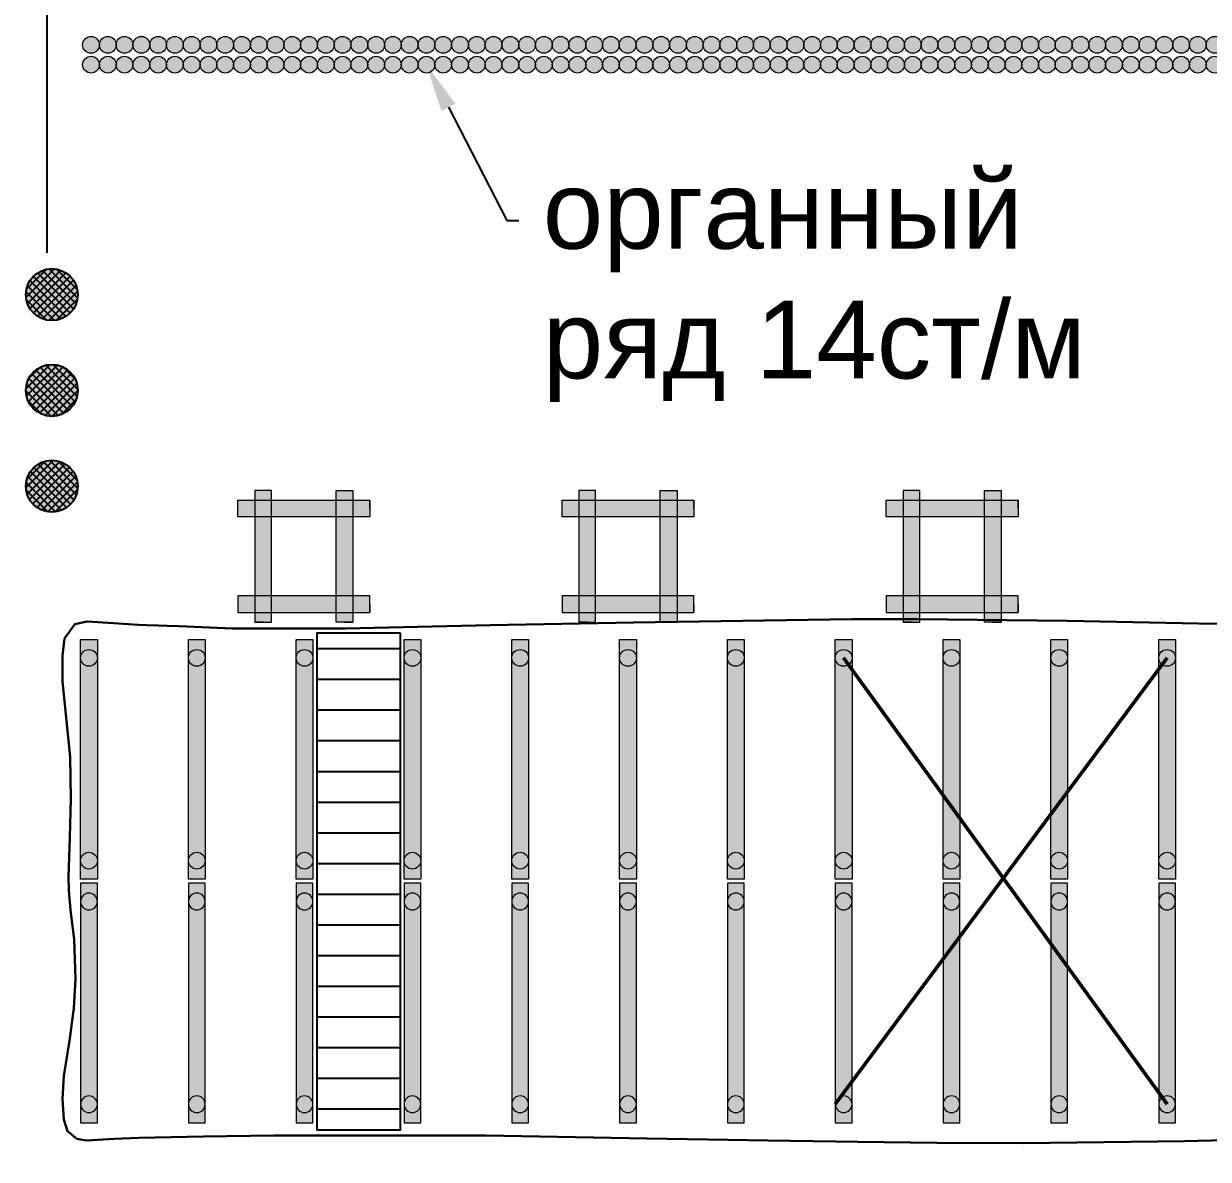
# Model space of a CAD drawing. Header units: inches. Extents: x 523 to 1492, y 69 to 539.
# Drawn here: x 611.62 to 631.4, y 452.55 to 471.51 of the extents above; entities that cross this region are included whole.
import ezdxf
from ezdxf import colors
from ezdxf.entities.mleader import LeaderData, LeaderLine
from ezdxf.math import Vec2, Vec3

# ---------------------------------------------------------------- set-up
doc = ezdxf.new("R2010")
doc.units = ezdxf.units.IN
doc.header["$MEASUREMENT"] = 0
doc.styles.get("Standard").update_dxf_attribs({"font": 'arial.ttf'})
doc.dimstyles.new('ISO-25', dxfattribs={"dimtxt": 2.5, "dimasz": 2.5, "dimexe": 1.25, "dimexo": 0, "dimtad": 1, "dimdec": 0, "dimtxsty": 'Standard', "dimcen": 2.5, "dimadec": 0, "dimazin": 0, "dimtfac": 1, "dimtdec": 0, "dimtmove": 0, "dimatfit": 3, "dimfxl": 0, "dimarcsym": 0})

# ---------------------------------------------------------------- blocks, each defined once
blk = doc.blocks.new('Ш.Б. - 2.0м')
at = {"linetype": 'ByBlock', "lineweight": 15}
blk.add_hatch(color=254, dxfattribs=at).paths.add_polyline_path([(1918.548, -1430.907), (1918.548, -1432.307), (1938.548, -1432.307), (1938.548, -1430.907)])
at = {"color": 7, "linetype": 'ByBlock', "lineweight": 15}
blk.add_lwpolyline([(1918.548, -1430.907), (1918.548, -1432.307), (1938.548, -1432.307), (1938.548, -1430.907), (1918.548, -1430.907)], dxfattribs=at)
blk = doc.blocks.new('S - 140')
at = {"linetype": 'ByBlock', "lineweight": 15}
h = blk.add_hatch(color=7, dxfattribs=at)
edge = h.paths.add_edge_path()
edge.add_arc((1417, -1396.7), 70, 0, 360)
at = {"color": 7, "linetype": 'ByBlock', "lineweight": 15}
blk.add_circle((1417, -1396.7), 70, dxfattribs=at)
blk = doc.blocks.new('Руд.стойка 0.14 - 1.1')
at = {"linetype": 'ByBlock', "lineweight": 15}
blk.add_hatch(color=252, dxfattribs=at).paths.add_polyline_path([(2005.719, -1382.257), (2007.119, -1382.257), (2007.119, -1393.257), (2005.719, -1393.257)])
at = {"color": 7, "linetype": 'ByBlock', "lineweight": 15}
for p, q in [((2006.419, -1393.257), (2007.119, -1393.257)), ((2007.119, -1393.257), (2006.419, -1393.257))]:
    blk.add_line(p, q, dxfattribs=at)
blk.add_lwpolyline([(2005.719, -1382.257), (2007.119, -1382.257), (2007.119, -1393.257), (2005.719, -1393.257), (2005.719, -1382.257)], dxfattribs=at)
blk = doc.blocks.new('Костер 1.1х1.1м')
at = {"color": 7, "linetype": 'ByBlock', "lineweight": 15, "rotation": 90}
blk.add_blockref('Руд.стойка 0.14 - 1.1', (575.592, -3401.368), dxfattribs=at)
at = {"color": 7, "linetype": 'ByBlock', "lineweight": 15, "xscale": -1}
blk.add_blockref('Руд.стойка 0.14 - 1.1', (3966.368, -11.192), dxfattribs=at)
at = {"color": 7, "linetype": 'ByBlock', "lineweight": 15}
blk.add_blockref('Руд.стойка 0.14 - 1.1', (-39.67, -11.192), dxfattribs=at)
at = {"color": 7, "linetype": 'ByBlock', "lineweight": 15, "xscale": -1, "rotation": 90}
blk.add_blockref('Руд.стойка 0.14 - 1.1', (575.592, 603.47), dxfattribs=at)
blk = doc.blocks.new('*D230')
at = {"color": 0, "linetype": 'ByBlock', "lineweight": -2}
for p, q in [((616.677, 475.487), (592.58, 475.487)), ((593.83, 266.987), (593.83, 473.987)), ((604.249, 265.487), (592.58, 265.487))]:
    blk.add_line(p, q, dxfattribs=at)
at = {"color": 0, "linetype": 'ByBlock'}
for points in [[(593.58, 473.987), (594.08, 473.987), (593.83, 475.487)], [(593.58, 266.987), (594.08, 266.987), (593.83, 265.487)]]:
    blk.add_solid(points, dxfattribs=at)
at = {"layer": 'Defpoints', "color": 0, "linetype": 'ByBlock'}
for p in [(593.83, 475.487), (616.677, 475.487), (604.249, 265.487)]:
    blk.add_point(p, dxfattribs=at)
at = {"color": 0, "linetype": 'ByBlock', "lineweight": 15, "insert": (592.866, 370.487), "char_height": 1.3, "attachment_point": 5, "rotation": 90}
blk.add_mtext('105м', dxfattribs=at)
blk = doc.blocks.new('*D271')
at = {"color": 0, "linetype": 'ByBlock', "lineweight": -2}
for p, q in [((612.01, 467.687), (612.01, 478.866)), ((624.01, 475.487), (624.01, 478.866)), ((613.51, 477.616), (622.51, 477.616))]:
    blk.add_line(p, q, dxfattribs=at)
at = {"color": 0, "linetype": 'ByBlock'}
for points in [[(613.51, 477.866), (613.51, 477.366), (612.01, 477.616)], [(622.51, 477.866), (622.51, 477.366), (624.01, 477.616)]]:
    blk.add_solid(points, dxfattribs=at)
at = {"layer": 'Defpoints', "color": 0, "linetype": 'ByBlock'}
for p in [(624.01, 477.616), (624.01, 475.487), (612.01, 467.687)]:
    blk.add_point(p, dxfattribs=at)
at = {"color": 0, "linetype": 'ByBlock', "lineweight": 15, "insert": (618.01, 478.593), "char_height": 1.3, "attachment_point": 5}
blk.add_mtext('не более 6м', dxfattribs=at)
blk = doc.blocks.new('ОКУ')
h = blk.add_hatch(color=254)
edge = h.paths.add_edge_path()
edge.add_arc((246.5, -1391.8), 216.7, 0, 360)
h = blk.add_hatch()
h.set_pattern_fill('ANSI37', color=256, scale=360, style=0)
edge = h.paths.add_edge_path()
edge.add_arc((246.5, -1391.8), 216.7, 0, 360)
blk.add_circle((246.5, -1391.8), 216.7)

msp = doc.modelspace()

# ---------------------------------------------------------------- hatches: boundary and pattern name
h = msp.add_hatch()
h.set_pattern_fill('ANSI31', color=256, scale=4.1, angle=315)
h.set_pattern_definition([(0, (1.79045, 166.90033), (2e-16, 0.5125), [])])
h.paths.add_polyline_path([(617.913, 461.334), (616.513, 461.334), (616.513, 453.041), (617.913, 453.041)])

# ---------------------------------------------------------------- linework, layer by layer
at = {"lineweight": 50}
msp.add_line((630.709, 460.92), (625.169, 453.466), dxfattribs=at)
at = {"color": 7, "linetype": 'ByBlock', "lineweight": 30}
msp.add_lwpolyline([(632.317, 461.479), (631.232, 461.495), (629.04, 461.537), (626.543, 461.568), (625.447, 461.566), (621.808, 461.514), (619.409, 461.465), (616.992, 461.414), (615.108, 461.414), (614.214, 461.448), (614.015, 461.454), (613.863, 461.459), (613.678, 461.466), (613.537, 461.473), (613.117, 461.5), (612.679, 461.526), (612.471, 461.484), (612.303, 461.242), (612.266, 460.958), (612.265, 460.528), (612.395, 459.266), (612.408, 458.565), (612.391, 457.923), (612.369, 457.271), (612.372, 457.037), (612.404, 456.715), (612.46, 456.216), (612.483, 455.558), (612.459, 455.069), (612.385, 454.528), (612.289, 453.939), (612.265, 453.556), (612.29, 453.21), (612.349, 453.018), (612.505, 452.889), (612.668, 452.86), (613.136, 452.886), (613.543, 452.908), (614.62, 452.93), (615.792, 452.944), (616.885, 452.944), (619.335, 452.944), (622.03, 452.896), (624.048, 452.86), (625.545, 452.837), (626.864, 452.822), (628.308, 452.819), (631.003, 452.852), (632.146, 452.875)], dxfattribs=at)
msp.add_lwpolyline([(617.913, 461.334), (616.513, 461.334), (616.513, 453.041), (617.913, 453.041), (617.913, 461.334)])
at = {"lineweight": 50}
msp.add_lwpolyline([(625.309, 460.92), (630.709, 453.466)], dxfattribs=at)

# ---------------------------------------------------------------- block references
at = {"color": 7, "linetype": 'ByBlock', "lineweight": 15}
for name, p, xscale, yscale, zscale in [('S - 140', (609.91, 473.952), 0.001999999999952706, 0.001999999999952706, 0.001999999999952706), ('S - 140', (610.19, 473.952), 0.001999999999952706, 0.001999999999952706, 0.001999999999952706), ('S - 140', (610.47, 473.952), 0.001999999999952706, 0.001999999999952706, 0.001999999999952706), ('S - 140', (610.75, 473.952), 0.001999999999952706, 0.001999999999952706, 0.001999999999952706), ('S - 140', (611.03, 473.952), 0.001999999999952706, 0.001999999999952706, 0.001999999999952706), ('S - 140', (611.31, 473.952), 0.001999999999952706, 0.001999999999952706, 0.001999999999952706), ('S - 140', (611.59, 473.952), 0.001999999999952706, 0.001999999999952706, 0.001999999999952706), ('S - 140', (611.87, 473.952), 0.001999999999952706, 0.001999999999952706, 0.001999999999952706), ('S - 140', (612.15, 473.952), 0.001999999999952706, 0.001999999999952706, 0.001999999999952706), ('S - 140', (612.43, 473.952), 0.001999999999952706, 0.001999999999952706, 0.001999999999952706), ('S - 140', (612.71, 473.952), 0.001999999999952706, 0.001999999999952706, 0.001999999999952706), ('S - 140', (612.99, 473.952), 0.001999999999952706, 0.001999999999952706, 0.001999999999952706), ('S - 140', (613.27, 473.952), 0.001999999999952706, 0.001999999999952706, 0.001999999999952706), ('S - 140', (613.55, 473.952), 0.001999999999952706, 0.001999999999952706, 0.001999999999952706), ('S - 140', (613.83, 473.952), 0.001999999999952706, 0.001999999999952706, 0.001999999999952706), ('S - 140', (614.11, 473.952), 0.001999999999952706, 0.001999999999952706, 0.001999999999952706), ('S - 140', (614.39, 473.952), 0.001999999999952706, 0.001999999999952706, 0.001999999999952706), ('S - 140', (614.67, 473.952), 0.001999999999952706, 0.001999999999952706, 0.001999999999952706), ('S - 140', (614.95, 473.952), 0.001999999999952706, 0.001999999999952706, 0.001999999999952706), ('S - 140', (615.23, 473.952), 0.001999999999952706, 0.001999999999952706, 0.001999999999952706), ('S - 140', (615.51, 473.952), 0.001999999999952706, 0.001999999999952706, 0.001999999999952706), ('S - 140', (615.79, 473.952), 0.001999999999952706, 0.001999999999952706, 0.001999999999952706), ('S - 140', (616.07, 473.952), 0.001999999999952706, 0.001999999999952706, 0.001999999999952706), ('S - 140', (616.35, 473.952), 0.001999999999952706, 0.001999999999952706, 0.001999999999952706), ('S - 140', (616.63, 473.952), 0.001999999999952706, 0.001999999999952706, 0.001999999999952706), ('S - 140', (616.91, 473.952), 0.001999999999952706, 0.001999999999952706, 0.001999999999952706), ('S - 140', (617.19, 473.952), 0.001999999999952706, 0.001999999999952706, 0.001999999999952706), ('S - 140', (617.47, 473.952), 0.001999999999952706, 0.001999999999952706, 0.001999999999952706), ('S - 140', (617.75, 473.952), 0.001999999999952706, 0.001999999999952706, 0.001999999999952706), ('S - 140', (618.03, 473.952), 0.001999999999952706, 0.001999999999952706, 0.001999999999952706), ('S - 140', (618.31, 473.952), 0.001999999999952706, 0.001999999999952706, 0.001999999999952706), ('S - 140', (618.59, 473.952), 0.001999999999952706, 0.001999999999952706, 0.001999999999952706), ('S - 140', (618.87, 473.952), 0.001999999999952706, 0.001999999999952706, 0.001999999999952706), ('S - 140', (619.15, 473.952), 0.001999999999952706, 0.001999999999952706, 0.001999999999952706), ('S - 140', (619.43, 473.952), 0.001999999999952706, 0.001999999999952706, 0.001999999999952706), ('S - 140', (619.71, 473.952), 0.001999999999952706, 0.001999999999952706, 0.001999999999952706), ('S - 140', (619.99, 473.952), 0.001999999999952706, 0.001999999999952706, 0.001999999999952706), ('S - 140', (620.27, 473.952), 0.001999999999952706, 0.001999999999952706, 0.001999999999952706), ('S - 140', (620.55, 473.952), 0.001999999999952706, 0.001999999999952706, 0.001999999999952706), ('S - 140', (620.83, 473.952), 0.001999999999952706, 0.001999999999952706, 0.001999999999952706), ('S - 140', (621.11, 473.952), 0.001999999999952706, 0.001999999999952706, 0.001999999999952706), ('S - 140', (621.39, 473.952), 0.001999999999952706, 0.001999999999952706, 0.001999999999952706), ('S - 140', (621.67, 473.952), 0.001999999999952706, 0.001999999999952706, 0.001999999999952706), ('S - 140', (621.95, 473.952), 0.001999999999952706, 0.001999999999952706, 0.001999999999952706), ('S - 140', (622.23, 473.952), 0.001999999999952706, 0.001999999999952706, 0.001999999999952706), ('S - 140', (622.51, 473.952), 0.001999999999952706, 0.001999999999952706, 0.001999999999952706), ('S - 140', (622.79, 473.952), 0.001999999999952706, 0.001999999999952706, 0.001999999999952706), ('S - 140', (623.07, 473.952), 0.001999999999952706, 0.001999999999952706, 0.001999999999952706), ('S - 140', (623.35, 473.952), 0.001999999999952706, 0.001999999999952706, 0.001999999999952706), ('S - 140', (623.63, 473.952), 0.001999999999952706, 0.001999999999952706, 0.001999999999952706), ('S - 140', (623.91, 473.952), 0.001999999999952706, 0.001999999999952706, 0.001999999999952706), ('S - 140', (624.19, 473.952), 0.001999999999952706, 0.001999999999952706, 0.001999999999952706), ('S - 140', (624.47, 473.952), 0.001999999999952706, 0.001999999999952706, 0.001999999999952706), ('S - 140', (624.75, 473.952), 0.001999999999952706, 0.001999999999952706, 0.001999999999952706), ('S - 140', (625.03, 473.952), 0.001999999999952706, 0.001999999999952706, 0.001999999999952706), ('S - 140', (625.31, 473.952), 0.001999999999952706, 0.001999999999952706, 0.001999999999952706), ('S - 140', (625.59, 473.952), 0.001999999999952706, 0.001999999999952706, 0.001999999999952706), ('S - 140', (625.87, 473.952), 0.001999999999952706, 0.001999999999952706, 0.001999999999952706), ('S - 140', (626.15, 473.952), 0.001999999999952706, 0.001999999999952706, 0.001999999999952706), ('S - 140', (626.43, 473.952), 0.001999999999952706, 0.001999999999952706, 0.001999999999952706), ('S - 140', (626.71, 473.952), 0.001999999999952706, 0.001999999999952706, 0.001999999999952706), ('S - 140', (626.99, 473.952), 0.001999999999952706, 0.001999999999952706, 0.001999999999952706), ('S - 140', (627.27, 473.952), 0.001999999999952706, 0.001999999999952706, 0.001999999999952706), ('S - 140', (627.55, 473.952), 0.001999999999952706, 0.001999999999952706, 0.001999999999952706), ('S - 140', (627.83, 473.952), 0.001999999999952706, 0.001999999999952706, 0.001999999999952706), ('S - 140', (628.11, 473.952), 0.001999999999952706, 0.001999999999952706, 0.001999999999952706), ('S - 140', (628.39, 473.952), 0.001999999999952706, 0.001999999999952706, 0.001999999999952706), ('S - 140', (628.67, 473.952), 0.001999999999952706, 0.001999999999952706, 0.001999999999952706), ('S - 140', (609.91, 473.62), 0.001999999999952706, 0.001999999999952706, 0.001999999999952706), ('S - 140', (610.19, 473.62), 0.001999999999952706, 0.001999999999952706, 0.001999999999952706), ('S - 140', (610.47, 473.62), 0.001999999999952706, 0.001999999999952706, 0.001999999999952706), ('S - 140', (610.75, 473.62), 0.001999999999952706, 0.001999999999952706, 0.001999999999952706), ('S - 140', (611.03, 473.62), 0.001999999999952706, 0.001999999999952706, 0.001999999999952706), ('S - 140', (611.31, 473.62), 0.001999999999952706, 0.001999999999952706, 0.001999999999952706), ('S - 140', (611.59, 473.62), 0.001999999999952706, 0.001999999999952706, 0.001999999999952706), ('S - 140', (611.87, 473.62), 0.001999999999952706, 0.001999999999952706, 0.001999999999952706), ('S - 140', (612.15, 473.62), 0.001999999999952706, 0.001999999999952706, 0.001999999999952706), ('S - 140', (612.43, 473.62), 0.001999999999952706, 0.001999999999952706, 0.001999999999952706), ('S - 140', (612.71, 473.62), 0.001999999999952706, 0.001999999999952706, 0.001999999999952706), ('S - 140', (612.99, 473.62), 0.001999999999952706, 0.001999999999952706, 0.001999999999952706), ('S - 140', (613.27, 473.62), 0.001999999999952706, 0.001999999999952706, 0.001999999999952706), ('S - 140', (613.55, 473.62), 0.001999999999952706, 0.001999999999952706, 0.001999999999952706), ('S - 140', (613.83, 473.62), 0.001999999999952706, 0.001999999999952706, 0.001999999999952706), ('S - 140', (614.11, 473.62), 0.001999999999952706, 0.001999999999952706, 0.001999999999952706), ('S - 140', (614.39, 473.62), 0.001999999999952706, 0.001999999999952706, 0.001999999999952706), ('S - 140', (614.67, 473.62), 0.001999999999952706, 0.001999999999952706, 0.001999999999952706), ('S - 140', (614.95, 473.62), 0.001999999999952706, 0.001999999999952706, 0.001999999999952706), ('S - 140', (615.23, 473.62), 0.001999999999952706, 0.001999999999952706, 0.001999999999952706), ('S - 140', (615.51, 473.62), 0.001999999999952706, 0.001999999999952706, 0.001999999999952706), ('S - 140', (615.79, 473.62), 0.001999999999952706, 0.001999999999952706, 0.001999999999952706), ('S - 140', (616.07, 473.62), 0.001999999999952706, 0.001999999999952706, 0.001999999999952706), ('S - 140', (616.35, 473.62), 0.001999999999952706, 0.001999999999952706, 0.001999999999952706), ('S - 140', (616.63, 473.62), 0.001999999999952706, 0.001999999999952706, 0.001999999999952706), ('S - 140', (616.91, 473.62), 0.001999999999952706, 0.001999999999952706, 0.001999999999952706), ('S - 140', (617.19, 473.62), 0.001999999999952706, 0.001999999999952706, 0.001999999999952706), ('S - 140', (617.47, 473.62), 0.001999999999952706, 0.001999999999952706, 0.001999999999952706), ('S - 140', (617.75, 473.62), 0.001999999999952706, 0.001999999999952706, 0.001999999999952706), ('S - 140', (618.03, 473.62), 0.001999999999952706, 0.001999999999952706, 0.001999999999952706), ('S - 140', (618.31, 473.62), 0.001999999999952706, 0.001999999999952706, 0.001999999999952706), ('S - 140', (618.59, 473.62), 0.001999999999952706, 0.001999999999952706, 0.001999999999952706), ('S - 140', (618.87, 473.62), 0.001999999999952706, 0.001999999999952706, 0.001999999999952706), ('S - 140', (619.15, 473.62), 0.001999999999952706, 0.001999999999952706, 0.001999999999952706), ('S - 140', (619.43, 473.62), 0.001999999999952706, 0.001999999999952706, 0.001999999999952706), ('S - 140', (619.71, 473.62), 0.001999999999952706, 0.001999999999952706, 0.001999999999952706), ('S - 140', (619.99, 473.62), 0.001999999999952706, 0.001999999999952706, 0.001999999999952706), ('S - 140', (620.27, 473.62), 0.001999999999952706, 0.001999999999952706, 0.001999999999952706), ('S - 140', (620.55, 473.62), 0.001999999999952706, 0.001999999999952706, 0.001999999999952706), ('S - 140', (620.83, 473.62), 0.001999999999952706, 0.001999999999952706, 0.001999999999952706), ('S - 140', (621.11, 473.62), 0.001999999999952706, 0.001999999999952706, 0.001999999999952706), ('S - 140', (621.39, 473.62), 0.001999999999952706, 0.001999999999952706, 0.001999999999952706), ('S - 140', (621.67, 473.62), 0.001999999999952706, 0.001999999999952706, 0.001999999999952706), ('S - 140', (621.95, 473.62), 0.001999999999952706, 0.001999999999952706, 0.001999999999952706), ('S - 140', (622.23, 473.62), 0.001999999999952706, 0.001999999999952706, 0.001999999999952706), ('S - 140', (622.51, 473.62), 0.001999999999952706, 0.001999999999952706, 0.001999999999952706), ('S - 140', (622.79, 473.62), 0.001999999999952706, 0.001999999999952706, 0.001999999999952706), ('S - 140', (623.07, 473.62), 0.001999999999952706, 0.001999999999952706, 0.001999999999952706), ('S - 140', (623.35, 473.62), 0.001999999999952706, 0.001999999999952706, 0.001999999999952706), ('S - 140', (623.63, 473.62), 0.001999999999952706, 0.001999999999952706, 0.001999999999952706), ('S - 140', (623.91, 473.62), 0.001999999999952706, 0.001999999999952706, 0.001999999999952706), ('S - 140', (624.19, 473.62), 0.001999999999952706, 0.001999999999952706, 0.001999999999952706), ('S - 140', (624.47, 473.62), 0.001999999999952706, 0.001999999999952706, 0.001999999999952706), ('S - 140', (624.75, 473.62), 0.001999999999952706, 0.001999999999952706, 0.001999999999952706), ('S - 140', (625.03, 473.62), 0.001999999999952706, 0.001999999999952706, 0.001999999999952706), ('S - 140', (625.31, 473.62), 0.001999999999952706, 0.001999999999952706, 0.001999999999952706), ('S - 140', (625.59, 473.62), 0.001999999999952706, 0.001999999999952706, 0.001999999999952706), ('S - 140', (625.87, 473.62), 0.001999999999952706, 0.001999999999952706, 0.001999999999952706), ('S - 140', (626.15, 473.62), 0.001999999999952706, 0.001999999999952706, 0.001999999999952706), ('S - 140', (626.43, 473.62), 0.001999999999952706, 0.001999999999952706, 0.001999999999952706), ('S - 140', (626.71, 473.62), 0.001999999999952706, 0.001999999999952706, 0.001999999999952706), ('S - 140', (626.99, 473.62), 0.001999999999952706, 0.001999999999952706, 0.001999999999952706), ('S - 140', (627.27, 473.62), 0.001999999999952706, 0.001999999999952706, 0.001999999999952706), ('S - 140', (627.55, 473.62), 0.001999999999952706, 0.001999999999952706, 0.001999999999952706), ('S - 140', (627.83, 473.62), 0.001999999999952706, 0.001999999999952706, 0.001999999999952706), ('S - 140', (628.11, 473.62), 0.001999999999952706, 0.001999999999952706, 0.001999999999952706), ('S - 140', (628.39, 473.62), 0.001999999999952706, 0.001999999999952706, 0.001999999999952706), ('S - 140', (628.67, 473.62), 0.001999999999952706, 0.001999999999952706, 0.001999999999952706), ('Костер 1.1х1.1м', (223.627, 742.407), 0.2000000000000455, 0.2000000000000455, 0.2000000000000455), ('Костер 1.1х1.1м', (229.039, 742.407), 0.2000000000000455, 0.2000000000000455, 0.2000000000000455), ('Костер 1.1х1.1м', (234.451, 742.407), 0.2000000000000455, 0.2000000000000455, 0.2000000000000455)]:
    msp.add_blockref(name, p, dxfattribs=dict(at, xscale=xscale, yscale=yscale, zscale=zscale))
at = {"xscale": 0.001999999999998181, "yscale": 0.001999999999998181, "zscale": 0.001999999999998181}
for p in [(611.597, 469.771), (611.597, 468.171), (611.597, 466.571)]:
    msp.add_blockref('ОКУ', p, dxfattribs=at)
at = {"color": 7, "linetype": 'ByBlock', "lineweight": 15, "yscale": 0.1999999999999886, "rotation": 90}
for p, xscale, zscale in [((326.388, 844.937), -0.1999999999999886, 0.2), ((328.188, 844.937), -0.1999999999999886, 0.2), ((329.988, 844.937), -0.1999999999999886, 0.2), ((331.788, 844.937), -0.1999999999999886, 0.2), ((333.588, 844.937), -0.1999999999999886, 0.2), ((335.388, 844.937), -0.1999999999999886, 0.2), ((337.188, 844.937), -0.1999999999999886, 0.2), ((338.988, 844.937), -0.1999999999999886, 0.2), ((340.788, 844.937), -0.1999999999999886, 0.2), ((342.588, 844.937), -0.1999999999999886, 0.2), ((344.388, 844.937), -0.1999999999999886, 0.2), ((326.388, 69.449), 0.1999999999999886, 0.1999999999999886), ((328.188, 69.449), 0.1999999999999886, 0.1999999999999886), ((329.988, 69.449), 0.1999999999999886, 0.1999999999999886), ((331.788, 69.449), 0.1999999999999886, 0.1999999999999886), ((333.588, 69.449), 0.1999999999999886, 0.1999999999999886), ((335.388, 69.449), 0.1999999999999886, 0.1999999999999886), ((337.188, 69.449), 0.1999999999999886, 0.1999999999999886), ((338.988, 69.449), 0.1999999999999886, 0.1999999999999886), ((340.788, 69.449), 0.1999999999999886, 0.1999999999999886), ((342.588, 69.449), 0.1999999999999886, 0.1999999999999886), ((344.388, 69.449), 0.1999999999999886, 0.1999999999999886)]:
    msp.add_blockref('Ш.Б. - 2.0м', p, dxfattribs=dict(at, xscale=xscale, zscale=zscale))
at = {"color": 7, "linetype": 'ByBlock', "lineweight": 15, "extrusion": (0, 0, -1), "yscale": 0.002000000000066393, "rotation": 90}
for p, xscale, zscale in [((-615.503, 463.754), -0.002000000000066393, -0.002000000000066393), ((-617.303, 463.754), -0.002000000000066393, -0.002000000000066393), ((-619.103, 463.754), -0.002000000000066393, -0.002000000000066393), ((-620.903, 463.754), -0.002000000000066393, -0.002000000000066393), ((-622.703, 463.754), -0.002000000000066393, -0.002000000000066393), ((-624.503, 463.754), -0.002000000000066393, -0.002000000000066393), ((-626.303, 463.754), -0.002000000000066393, -0.002000000000066393), ((-628.103, 463.754), -0.002000000000066393, -0.002000000000066393), ((-629.903, 463.754), -0.002000000000066393, -0.002000000000066393), ((-631.703, 463.754), -0.002000000000066393, -0.002000000000066393), ((-633.503, 463.754), -0.002000000000066393, -0.002000000000066393), ((-615.503, 460.368), -0.002000000000066393, -0.002000000000066393), ((-617.303, 460.368), -0.002000000000066393, -0.002000000000066393), ((-619.103, 460.368), -0.002000000000066393, -0.002000000000066393), ((-620.903, 460.368), -0.002000000000066393, -0.002000000000066393), ((-622.703, 460.368), -0.002000000000066393, -0.002000000000066393), ((-624.503, 460.368), -0.002000000000066393, -0.002000000000066393), ((-626.303, 460.368), -0.002000000000066393, -0.002000000000066393), ((-628.103, 460.368), -0.002000000000066393, -0.002000000000066393), ((-629.903, 460.368), -0.002000000000066393, -0.002000000000066393), ((-631.703, 460.368), -0.002000000000066393, -0.002000000000066393), ((-633.503, 460.368), -0.002000000000066393, -0.002000000000066393), ((-615.503, 454.018), 0.002000000000066393, -0.002), ((-617.303, 454.018), 0.002000000000066393, -0.002), ((-619.103, 454.018), 0.002000000000066393, -0.002), ((-620.903, 454.018), 0.002000000000066393, -0.002), ((-622.703, 454.018), 0.002000000000066393, -0.002), ((-624.503, 454.018), 0.002000000000066393, -0.002), ((-626.303, 454.018), 0.002000000000066393, -0.002), ((-628.103, 454.018), 0.002000000000066393, -0.002), ((-629.903, 454.018), 0.002000000000066393, -0.002), ((-631.703, 454.018), 0.002000000000066393, -0.002), ((-633.503, 454.018), 0.002000000000066393, -0.002), ((-615.503, 450.632), 0.002000000000066393, -0.002), ((-617.303, 450.632), 0.002000000000066393, -0.002), ((-619.103, 450.632), 0.002000000000066393, -0.002), ((-620.903, 450.632), 0.002000000000066393, -0.002), ((-622.703, 450.632), 0.002000000000066393, -0.002), ((-624.503, 450.632), 0.002000000000066393, -0.002), ((-626.303, 450.632), 0.002000000000066393, -0.002), ((-628.103, 450.632), 0.002000000000066393, -0.002), ((-629.903, 450.632), 0.002000000000066393, -0.002), ((-631.703, 450.632), 0.002000000000066393, -0.002), ((-633.503, 450.632), 0.002000000000066393, -0.002)]:
    msp.add_blockref('S - 140', p, dxfattribs=dict(at, xscale=xscale, zscale=zscale))

# ---------------------------------------------------------------- dimensions: what is measured, and where the dimension line sits
at = {"color": 7, "linetype": 'ByBlock', "lineweight": 15}
dim = msp.add_linear_dim(base=(624.01, 477.616), p1=(612.01, 467.687), p2=(624.01, 475.487), text='не более 6м', dimstyle='ISO-25', override={"dimtxt": 1.3, "dimasz": 1.5, "dimgap": 0.3, "dimlfac": 100, "dimrnd": 0.05, "dimtmove": 1, "dimfxl": 1.25}, dxfattribs=at)
dim.commit()
dim.dimension.update_dxf_attribs({"geometry": '*D271', "text_midpoint": (618.01, 477.616), "dimtype": 160})
dim = msp.add_linear_dim(base=(593.83, 475.487), p1=(604.249, 265.487), p2=(616.677, 475.487), angle=90, text='105м', dimstyle='ISO-25', override={"dimtxt": 1.3, "dimasz": 1.5, "dimgap": 0.3, "dimlfac": 100, "dimrnd": 0.05, "dimtmove": 1, "dimfxl": 1.25}, dxfattribs=at)
dim.commit()
dim.dimension.update_dxf_attribs({"geometry": '*D230', "text_midpoint": (592.866, 370.487)})

# ---------------------------------------------------------------- leaders
ml = msp.add_multileader_mtext('Standard', dxfattribs=at)
ml.set_content('органный\\Pряд 14ст/м', color=7)
ml.set_leader_properties()
ml.build(insert=Vec2(0, 0))
ml.multileader.update_dxf_attribs({"dogleg_length": 1, "arrow_head_size": 0.8})
ctx = ml.context
ctx.base_point, ctx.char_height, ctx.arrow_head_size, ctx.landing_gap_size, ctx.plane_origin = Vec3(619.886, 468.223), 1.3, 0.8, 0.4, Vec3(618.064, 470.495)
notes = []
notes.append((ctx, [(0, (1, 1, 0), (619.686, 468.223), (1, 0), 0.2, [(0, [(618.344, 470.827)], 0, [])])]))
ctx.mtext.insert, ctx.mtext.flow_direction = Vec3(620.286, 469.054), 5
for ctx, leaders in notes:
    for number, flags, end, landing, length, lines in leaders:
        leader = LeaderData()
        leader.index, (leader.has_last_leader_line, leader.has_dogleg_vector, leader.attachment_direction) = number, flags
        leader.last_leader_point, leader.dogleg_vector, leader.dogleg_length = Vec3(end), Vec3(landing), length
        for number, points, colour, breaks in lines:
            line = LeaderLine()
            line.index, line.vertices, line.color, line.breaks = number, Vec3.list(points), colors.encode_raw_color(colour), breaks
            leader.lines.append(line)
        ctx.leaders.append(leader)

doc.saveas('drawing.dxf')
